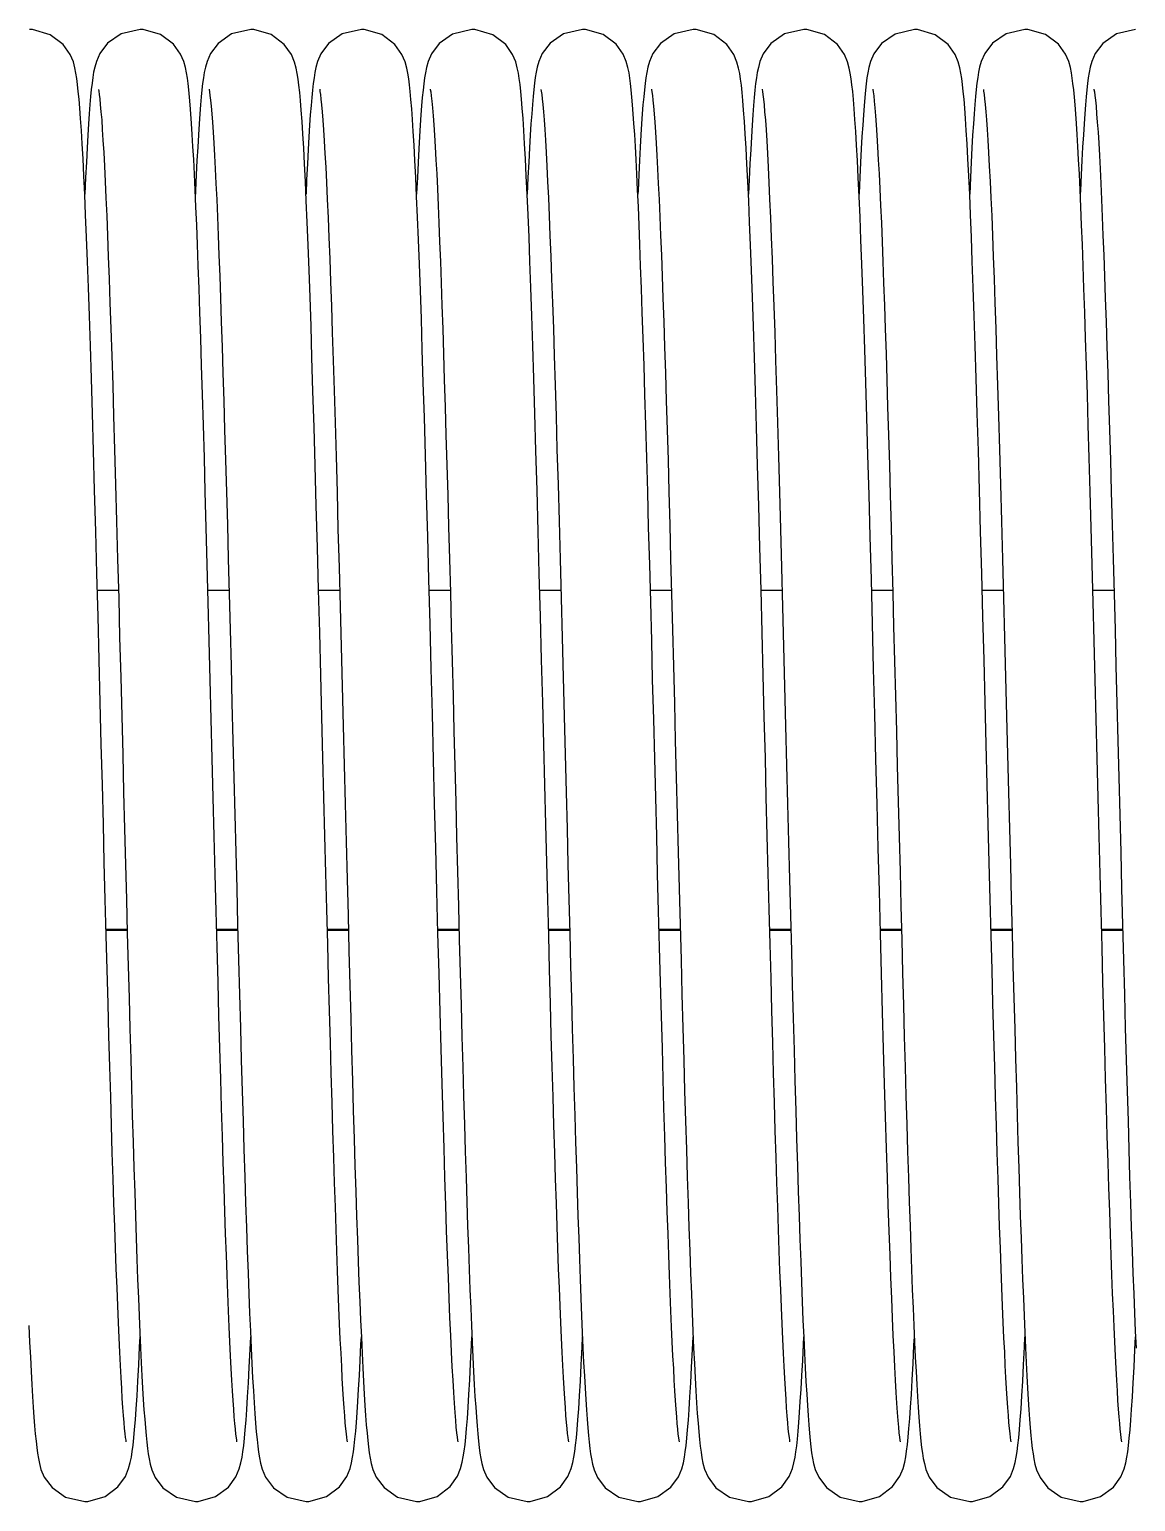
# Model space of a CAD drawing. Header units: millimetres. Extents: x 21899 to 38731, y -5425 to 3612.
# Drawn here: x 22620.2 to 22700.2, y 3128.8 to 3235.3 of the extents above; entities that cross this region are included whole.
import ezdxf

# ---------------------------------------------------------------- set-up
doc = ezdxf.new("R2010")
doc.units = ezdxf.units.MM

msp = doc.modelspace()

# ---------------------------------------------------------------- linework, layer by layer
at = {"color": 7, "linetype": 'Continuous'}
for p, q in [((22625.13, 3194.69), (22626.65, 3194.69)), ((22633.13, 3194.69), (22634.65, 3194.69)), ((22641.13, 3194.69), (22642.65, 3194.69)), ((22649.13, 3194.69), (22650.65, 3194.69)), ((22657.13, 3194.69), (22658.65, 3194.69)), ((22665.13, 3194.69), (22666.65, 3194.69)), ((22673.13, 3194.69), (22674.65, 3194.69)), ((22681.13, 3194.69), (22682.65, 3194.69)), ((22689.13, 3194.69), (22690.65, 3194.69)), ((22697.13, 3194.69), (22698.65, 3194.69)), ((22625.76, 3170.08), (22627.29, 3170.08)), ((22633.76, 3170.08), (22635.29, 3170.08)), ((22641.76, 3170.08), (22643.29, 3170.08)), ((22649.76, 3170.08), (22651.29, 3170.08)), ((22657.76, 3170.08), (22659.29, 3170.08)), ((22665.76, 3170.08), (22667.29, 3170.08)), ((22673.76, 3170.08), (22675.29, 3170.08)), ((22681.76, 3170.08), (22683.29, 3170.08)), ((22689.76, 3170.08), (22691.29, 3170.08)), ((22697.76, 3170.08), (22699.29, 3170.08))]:
    msp.add_line(p, q, dxfattribs=at)
at = {"color": 9, "linetype": 'Continuous'}
for p, q in [((22625.76, 3170.15), (22627.28, 3170.15)), ((22633.76, 3170.15), (22635.28, 3170.15)), ((22641.76, 3170.15), (22643.28, 3170.15)), ((22649.76, 3170.15), (22651.28, 3170.15)), ((22657.76, 3170.15), (22659.28, 3170.15)), ((22665.76, 3170.15), (22667.28, 3170.15)), ((22673.76, 3170.15), (22675.28, 3170.15)), ((22681.76, 3170.15), (22683.28, 3170.15)), ((22689.76, 3170.15), (22691.28, 3170.15)), ((22697.76, 3170.15), (22699.28, 3170.15))]:
    msp.add_line(p, q, dxfattribs=at)
at = {"color": 7, "linetype": 'Continuous'}
for points in [[(22623.86, 3229.55), (22623.81, 3230.21), (22623.75, 3230.77), (22623.7, 3231.26), (22623.64, 3231.69), (22623.58, 3232.08), (22623.5, 3232.47), (22623.39, 3232.9), (22623.16, 3233.43), (22622.66, 3234.16), (22621.72, 3234.87), (22620.44, 3235.24), (22620.22, 3235.25)], [(22628.22, 3235.25), (22626.85, 3234.94), (22625.87, 3234.25), (22625.31, 3233.51), (22625.06, 3232.94), (22624.94, 3232.52), (22624.86, 3232.15), (22624.8, 3231.78), (22624.74, 3231.36), (22624.69, 3230.9), (22624.64, 3230.39), (22624.59, 3229.81), (22624.54, 3229.15)], [(22631.89, 3229.15), (22631.84, 3229.79), (22631.79, 3230.36), (22631.74, 3230.87), (22631.69, 3231.33), (22631.64, 3231.73), (22631.58, 3232.12), (22631.5, 3232.5), (22631.38, 3232.92), (22631.15, 3233.45), (22630.64, 3234.18), (22629.7, 3234.88), (22628.43, 3235.24), (22628.22, 3235.25)], [(22636.22, 3235.25), (22634.84, 3234.93), (22633.86, 3234.24), (22633.3, 3233.5), (22633.06, 3232.94), (22632.94, 3232.52), (22632.86, 3232.14), (22632.8, 3231.76), (22632.74, 3231.35), (22632.69, 3230.89), (22632.64, 3230.37), (22632.59, 3229.79), (22632.54, 3229.14)], [(22643.22, 3133.08), (22643.2, 3133.18), (22643.18, 3133.38), (22643.14, 3133.66), (22643.1, 3134.02), (22643.06, 3134.45), (22643.02, 3134.95), (22642.98, 3135.52), (22642.94, 3136.16), (22642.89, 3136.88), (22642.84, 3137.67), (22642.8, 3138.53), (22642.75, 3139.48), (22642.7, 3140.5), (22642.65, 3141.61), (22642.6, 3142.79), (22642.55, 3144.07), (22642.5, 3145.43), (22642.45, 3146.88), (22642.39, 3148.42), (22642.34, 3150.07), (22642.28, 3151.81), (22642.22, 3153.64), (22642.16, 3155.58), (22642.1, 3157.61), (22642.04, 3159.74), (22641.98, 3161.95), (22641.91, 3164.24), (22641.85, 3166.62), (22641.79, 3169.07), (22641.72, 3171.6), (22641.65, 3174.22), (22641.58, 3176.91), (22641.51, 3179.7), (22641.44, 3182.56), (22641.36, 3185.51), (22641.29, 3188.53), (22641.21, 3191.61), (22641.13, 3194.71), (22641.04, 3197.78), (22640.96, 3200.79), (22640.88, 3203.7), (22640.8, 3206.47), (22640.72, 3209.08), (22640.65, 3211.52), (22640.58, 3213.78), (22640.51, 3215.88), (22640.44, 3217.83), (22640.37, 3219.64), (22640.3, 3221.31), (22640.24, 3222.85), (22640.17, 3224.25), (22640.11, 3225.52), (22640.05, 3226.67), (22639.99, 3227.69), (22639.93, 3228.6), (22639.87, 3229.4), (22639.82, 3230.1), (22639.76, 3230.7), (22639.71, 3231.21), (22639.65, 3231.66), (22639.59, 3232.06), (22639.51, 3232.45), (22639.39, 3232.88), (22639.16, 3233.43), (22638.65, 3234.17), (22637.71, 3234.88), (22636.44, 3235.24), (22636.22, 3235.25)], [(22644.22, 3235.25), (22642.83, 3234.93), (22641.84, 3234.23), (22641.29, 3233.48), (22641.05, 3232.92), (22640.94, 3232.5), (22640.86, 3232.13), (22640.8, 3231.75), (22640.74, 3231.33), (22640.69, 3230.86), (22640.63, 3230.33), (22640.58, 3229.74), (22640.53, 3229.07)], [(22647.87, 3229.51), (22647.81, 3230.18), (22647.76, 3230.75), (22647.7, 3231.25), (22647.65, 3231.68), (22647.58, 3232.08), (22647.5, 3232.46), (22647.39, 3232.9), (22647.16, 3233.44), (22646.65, 3234.17), (22645.71, 3234.88), (22644.43, 3235.24), (22644.22, 3235.25)], [(22652.22, 3235.25), (22650.82, 3234.92), (22649.84, 3234.23), (22649.29, 3233.48), (22649.05, 3232.92), (22648.93, 3232.5), (22648.86, 3232.12), (22648.79, 3231.74), (22648.74, 3231.32), (22648.69, 3230.85), (22648.63, 3230.32), (22648.58, 3229.73), (22648.53, 3229.07)], [(22655.86, 3229.55), (22655.81, 3230.21), (22655.75, 3230.77), (22655.7, 3231.26), (22655.64, 3231.69), (22655.58, 3232.08), (22655.5, 3232.47), (22655.39, 3232.9), (22655.16, 3233.43), (22654.66, 3234.16), (22653.72, 3234.87), (22652.44, 3235.24), (22652.22, 3235.25)], [(22660.22, 3235.25), (22658.85, 3234.94), (22657.87, 3234.25), (22657.31, 3233.51), (22657.06, 3232.94), (22656.94, 3232.52), (22656.86, 3232.15), (22656.8, 3231.78), (22656.74, 3231.36), (22656.69, 3230.9), (22656.64, 3230.39), (22656.59, 3229.81), (22656.54, 3229.15)], [(22663.89, 3229.15), (22663.84, 3229.79), (22663.79, 3230.36), (22663.74, 3230.87), (22663.69, 3231.33), (22663.64, 3231.73), (22663.58, 3232.12), (22663.5, 3232.5), (22663.38, 3232.92), (22663.15, 3233.45), (22662.64, 3234.18), (22661.7, 3234.88), (22660.43, 3235.24), (22660.22, 3235.25)], [(22668.22, 3235.25), (22666.84, 3234.93), (22665.86, 3234.24), (22665.3, 3233.5), (22665.06, 3232.94), (22664.94, 3232.52), (22664.86, 3232.14), (22664.8, 3231.76), (22664.74, 3231.35), (22664.69, 3230.89), (22664.64, 3230.37), (22664.59, 3229.79), (22664.54, 3229.14)], [(22675.22, 3133.08), (22675.2, 3133.18), (22675.18, 3133.38), (22675.14, 3133.66), (22675.1, 3134.02), (22675.06, 3134.45), (22675.02, 3134.95), (22674.98, 3135.52), (22674.94, 3136.16), (22674.89, 3136.88), (22674.84, 3137.67), (22674.8, 3138.53), (22674.75, 3139.48), (22674.7, 3140.5), (22674.65, 3141.61), (22674.6, 3142.79), (22674.55, 3144.07), (22674.5, 3145.43), (22674.45, 3146.88), (22674.39, 3148.42), (22674.34, 3150.07), (22674.28, 3151.81), (22674.22, 3153.64), (22674.16, 3155.58), (22674.1, 3157.61), (22674.04, 3159.74), (22673.98, 3161.95), (22673.91, 3164.24), (22673.85, 3166.62), (22673.79, 3169.07), (22673.72, 3171.6), (22673.65, 3174.22), (22673.58, 3176.91), (22673.51, 3179.7), (22673.44, 3182.56), (22673.36, 3185.51), (22673.29, 3188.53), (22673.21, 3191.61), (22673.13, 3194.71), (22673.04, 3197.78), (22672.96, 3200.79), (22672.88, 3203.7), (22672.8, 3206.47), (22672.72, 3209.08), (22672.65, 3211.52), (22672.58, 3213.78), (22672.51, 3215.88), (22672.44, 3217.83), (22672.37, 3219.64), (22672.3, 3221.31), (22672.24, 3222.85), (22672.17, 3224.25), (22672.11, 3225.52), (22672.05, 3226.67), (22671.99, 3227.69), (22671.93, 3228.6), (22671.87, 3229.4), (22671.82, 3230.1), (22671.76, 3230.7), (22671.71, 3231.21), (22671.65, 3231.66), (22671.59, 3232.06), (22671.51, 3232.45), (22671.39, 3232.88), (22671.16, 3233.43), (22670.65, 3234.17), (22669.71, 3234.88), (22668.44, 3235.24), (22668.22, 3235.25)], [(22676.22, 3235.25), (22674.83, 3234.93), (22673.84, 3234.23), (22673.29, 3233.48), (22673.05, 3232.92), (22672.94, 3232.5), (22672.86, 3232.13), (22672.8, 3231.75), (22672.74, 3231.33), (22672.69, 3230.86), (22672.63, 3230.33), (22672.58, 3229.74), (22672.53, 3229.07)], [(22679.87, 3229.51), (22679.81, 3230.18), (22679.76, 3230.75), (22679.7, 3231.25), (22679.65, 3231.68), (22679.58, 3232.08), (22679.5, 3232.46), (22679.39, 3232.9), (22679.16, 3233.44), (22678.65, 3234.17), (22677.71, 3234.88), (22676.43, 3235.24), (22676.22, 3235.25)], [(22684.22, 3235.25), (22682.82, 3234.92), (22681.84, 3234.23), (22681.29, 3233.48), (22681.05, 3232.92), (22680.93, 3232.5), (22680.86, 3232.12), (22680.79, 3231.74), (22680.74, 3231.32), (22680.69, 3230.85), (22680.63, 3230.32), (22680.58, 3229.73), (22680.53, 3229.07)], [(22687.86, 3229.55), (22687.81, 3230.21), (22687.75, 3230.77), (22687.7, 3231.26), (22687.64, 3231.69), (22687.58, 3232.08), (22687.5, 3232.47), (22687.39, 3232.9), (22687.16, 3233.43), (22686.66, 3234.16), (22685.72, 3234.87), (22684.44, 3235.24), (22684.22, 3235.25)], [(22692.22, 3235.25), (22690.85, 3234.94), (22689.87, 3234.25), (22689.31, 3233.51), (22689.06, 3232.94), (22688.94, 3232.52), (22688.86, 3232.15), (22688.8, 3231.78), (22688.74, 3231.36), (22688.69, 3230.9), (22688.64, 3230.39), (22688.59, 3229.81), (22688.54, 3229.15)], [(22695.89, 3229.15), (22695.84, 3229.79), (22695.79, 3230.36), (22695.74, 3230.87), (22695.69, 3231.33), (22695.64, 3231.73), (22695.58, 3232.12), (22695.5, 3232.5), (22695.38, 3232.92), (22695.15, 3233.45), (22694.64, 3234.18), (22693.7, 3234.88), (22692.43, 3235.24), (22692.22, 3235.25)], [(22700.22, 3235.25), (22698.84, 3234.93), (22697.86, 3234.24), (22697.3, 3233.5), (22697.06, 3232.94), (22696.94, 3232.52), (22696.86, 3232.14), (22696.8, 3231.76), (22696.74, 3231.35), (22696.69, 3230.89), (22696.64, 3230.37), (22696.59, 3229.79), (22696.54, 3229.14)], [(22625.21, 3230.91), (22625.21, 3230.91), (22625.23, 3230.78), (22625.27, 3230.54), (22625.3, 3230.22), (22625.34, 3229.81), (22625.39, 3229.3), (22625.44, 3228.71), (22625.48, 3228.02), (22625.53, 3227.23), (22625.59, 3226.34), (22625.64, 3225.35), (22625.69, 3224.26), (22625.75, 3223.06), (22625.81, 3221.76), (22625.86, 3220.35), (22625.92, 3218.83), (22625.98, 3217.21), (22626.04, 3215.47), (22626.11, 3213.62), (22626.17, 3211.64), (22626.24, 3209.52), (22626.3, 3207.27), (22626.37, 3204.86), (22626.45, 3202.32), (22626.52, 3199.67), (22626.59, 3196.92), (22626.67, 3194.11), (22626.74, 3191.26), (22626.82, 3188.4), (22626.89, 3185.57), (22626.96, 3182.79), (22627.03, 3180.07), (22627.1, 3177.41), (22627.16, 3174.83), (22627.23, 3172.31), (22627.29, 3169.87), (22627.35, 3167.49), (22627.42, 3165.19), (22627.48, 3162.95), (22627.54, 3160.79), (22627.6, 3158.7), (22627.65, 3156.69), (22627.71, 3154.75), (22627.77, 3152.89), (22627.83, 3151.12), (22627.88, 3149.42), (22627.94, 3147.81), (22627.99, 3146.28), (22628.04, 3144.83), (22628.1, 3143.47), (22628.15, 3142.19), (22628.2, 3140.98), (22628.25, 3139.86), (22628.3, 3138.82), (22628.35, 3137.85), (22628.4, 3136.96), (22628.45, 3136.14), (22628.5, 3135.39), (22628.55, 3134.71), (22628.6, 3134.09), (22628.65, 3133.54), (22628.7, 3133.04), (22628.75, 3132.6), (22628.8, 3132.2), (22628.87, 3131.83), (22628.94, 3131.46), (22629.06, 3131.05), (22629.31, 3130.49), (22629.86, 3129.75), (22630.84, 3129.06), (22632.22, 3128.75)], [(22633.21, 3230.92), (22633.21, 3230.9), (22633.24, 3230.74), (22633.27, 3230.48), (22633.31, 3230.13), (22633.36, 3229.69), (22633.4, 3229.15), (22633.45, 3228.53), (22633.5, 3227.82), (22633.55, 3227.03), (22633.6, 3226.14), (22633.65, 3225.16), (22633.7, 3224.1), (22633.76, 3222.94), (22633.81, 3221.69), (22633.86, 3220.35), (22633.92, 3218.93), (22633.98, 3217.41), (22634.03, 3215.8), (22634.09, 3214.09), (22634.15, 3212.29), (22634.21, 3210.39), (22634.27, 3208.39), (22634.33, 3206.29), (22634.4, 3204.09), (22634.46, 3201.8), (22634.53, 3199.41), (22634.59, 3196.95), (22634.66, 3194.42), (22634.73, 3191.83), (22634.8, 3189.19), (22634.86, 3186.52), (22634.93, 3183.82), (22635, 3181.12), (22635.07, 3178.42), (22635.14, 3175.74), (22635.21, 3173.09), (22635.27, 3170.48), (22635.34, 3167.93), (22635.41, 3165.44), (22635.47, 3163.02), (22635.54, 3160.69), (22635.6, 3158.45), (22635.67, 3156.29), (22635.73, 3154.22), (22635.79, 3152.24), (22635.85, 3150.36), (22635.91, 3148.57), (22635.97, 3146.88), (22636.03, 3145.28), (22636.09, 3143.78), (22636.14, 3142.38), (22636.2, 3141.07), (22636.25, 3139.85), (22636.31, 3138.73), (22636.36, 3137.7), (22636.41, 3136.75), (22636.47, 3135.89), (22636.52, 3135.11), (22636.57, 3134.42)], [(22641.21, 3230.92), (22641.21, 3230.91), (22641.23, 3230.77), (22641.27, 3230.54), (22641.3, 3230.21), (22641.35, 3229.79), (22641.39, 3229.28), (22641.44, 3228.68), (22641.49, 3227.98), (22641.54, 3227.18), (22641.59, 3226.28), (22641.64, 3225.28), (22641.7, 3224.18), (22641.75, 3222.96), (22641.81, 3221.63), (22641.87, 3220.2), (22641.93, 3218.66), (22641.99, 3217), (22642.05, 3215.22), (22642.12, 3213.32), (22642.18, 3211.29), (22642.25, 3209.12), (22642.32, 3206.81), (22642.39, 3204.36), (22642.46, 3201.78), (22642.53, 3199.1), (22642.61, 3196.32), (22642.68, 3193.49), (22642.76, 3190.62), (22642.83, 3187.74), (22642.91, 3184.87), (22642.98, 3182.03), (22643.05, 3179.23), (22643.12, 3176.48), (22643.19, 3173.78), (22643.26, 3171.15), (22643.32, 3168.59), (22643.39, 3166.11), (22643.46, 3163.72), (22643.52, 3161.4), (22643.58, 3159.18), (22643.64, 3157.04), (22643.7, 3155), (22643.76, 3153.04), (22643.82, 3151.18), (22643.88, 3149.4), (22643.94, 3147.72), (22644, 3146.12), (22644.05, 3144.62), (22644.11, 3143.2), (22644.16, 3141.88), (22644.22, 3140.64), (22644.27, 3139.48), (22644.32, 3138.42), (22644.38, 3137.43), (22644.43, 3136.53), (22644.48, 3135.71), (22644.53, 3134.97)], [(22649.21, 3230.92), (22649.21, 3230.9), (22649.24, 3230.73), (22649.28, 3230.45), (22649.32, 3230.07), (22649.36, 3229.58), (22649.41, 3229.01), (22649.46, 3228.34), (22649.51, 3227.59), (22649.56, 3226.75), (22649.61, 3225.82), (22649.67, 3224.81), (22649.72, 3223.71), (22649.77, 3222.52), (22649.83, 3221.25), (22649.88, 3219.89), (22649.94, 3218.45), (22649.99, 3216.91), (22650.05, 3215.29), (22650.11, 3213.58), (22650.17, 3211.79), (22650.22, 3209.91), (22650.28, 3207.94), (22650.34, 3205.89), (22650.41, 3203.76), (22650.47, 3201.56), (22650.53, 3199.27), (22650.59, 3196.92), (22650.66, 3194.52), (22650.72, 3192.06), (22650.79, 3189.56), (22650.85, 3187.04), (22650.92, 3184.49), (22650.98, 3181.94), (22651.05, 3179.38), (22651.11, 3176.84), (22651.18, 3174.32), (22651.24, 3171.83), (22651.3, 3169.38), (22651.37, 3166.99), (22651.43, 3164.65), (22651.49, 3162.38), (22651.55, 3160.19), (22651.61, 3158.07), (22651.67, 3156.03), (22651.73, 3154.07), (22651.79, 3152.19), (22651.85, 3150.4), (22651.91, 3148.69), (22651.96, 3147.08), (22652.02, 3145.55), (22652.07, 3144.1), (22652.13, 3142.75), (22652.18, 3141.48), (22652.23, 3140.29), (22652.28, 3139.19), (22652.34, 3138.17), (22652.39, 3137.23), (22652.44, 3136.36), (22652.49, 3135.58), (22652.54, 3134.86)], [(22657.21, 3230.91), (22657.21, 3230.91), (22657.23, 3230.78), (22657.27, 3230.54), (22657.3, 3230.22), (22657.34, 3229.81), (22657.39, 3229.3), (22657.44, 3228.71), (22657.48, 3228.02), (22657.53, 3227.23), (22657.59, 3226.34), (22657.64, 3225.35), (22657.69, 3224.26), (22657.75, 3223.06), (22657.81, 3221.76), (22657.86, 3220.35), (22657.92, 3218.83), (22657.98, 3217.21), (22658.04, 3215.47), (22658.11, 3213.62), (22658.17, 3211.64), (22658.24, 3209.52), (22658.3, 3207.27), (22658.37, 3204.86), (22658.45, 3202.32), (22658.52, 3199.67), (22658.59, 3196.92), (22658.67, 3194.11), (22658.74, 3191.26), (22658.82, 3188.4), (22658.89, 3185.57), (22658.96, 3182.79), (22659.03, 3180.07), (22659.1, 3177.41), (22659.16, 3174.83), (22659.23, 3172.31), (22659.29, 3169.87), (22659.35, 3167.49), (22659.42, 3165.19), (22659.48, 3162.95), (22659.54, 3160.79), (22659.6, 3158.7), (22659.65, 3156.69), (22659.71, 3154.75), (22659.77, 3152.89), (22659.83, 3151.12), (22659.88, 3149.42), (22659.94, 3147.81), (22659.99, 3146.28), (22660.04, 3144.83), (22660.1, 3143.47), (22660.15, 3142.19), (22660.2, 3140.98), (22660.25, 3139.86), (22660.3, 3138.82), (22660.35, 3137.85), (22660.4, 3136.96), (22660.45, 3136.14), (22660.5, 3135.39), (22660.55, 3134.71), (22660.6, 3134.09), (22660.65, 3133.54), (22660.7, 3133.04), (22660.75, 3132.6), (22660.8, 3132.2), (22660.87, 3131.83), (22660.94, 3131.46), (22661.06, 3131.05), (22661.31, 3130.49), (22661.86, 3129.75), (22662.84, 3129.06), (22664.22, 3128.75)], [(22665.21, 3230.92), (22665.21, 3230.9), (22665.24, 3230.74), (22665.27, 3230.48), (22665.31, 3230.13), (22665.36, 3229.69), (22665.4, 3229.15), (22665.45, 3228.53), (22665.5, 3227.82), (22665.55, 3227.03), (22665.6, 3226.14), (22665.65, 3225.16), (22665.7, 3224.1), (22665.76, 3222.94), (22665.81, 3221.69), (22665.86, 3220.35), (22665.92, 3218.93), (22665.98, 3217.41), (22666.03, 3215.8), (22666.09, 3214.09), (22666.15, 3212.29), (22666.21, 3210.39), (22666.27, 3208.39), (22666.33, 3206.29), (22666.4, 3204.09), (22666.46, 3201.8), (22666.53, 3199.41), (22666.59, 3196.95), (22666.66, 3194.42), (22666.73, 3191.83), (22666.8, 3189.19), (22666.86, 3186.52), (22666.93, 3183.82), (22667, 3181.12), (22667.07, 3178.42), (22667.14, 3175.74), (22667.21, 3173.09), (22667.27, 3170.48), (22667.34, 3167.93), (22667.41, 3165.44), (22667.47, 3163.02), (22667.54, 3160.69), (22667.6, 3158.45), (22667.67, 3156.29), (22667.73, 3154.22), (22667.79, 3152.24), (22667.85, 3150.36), (22667.91, 3148.57), (22667.97, 3146.88), (22668.03, 3145.28), (22668.09, 3143.78), (22668.14, 3142.38), (22668.2, 3141.07), (22668.25, 3139.85), (22668.31, 3138.73), (22668.36, 3137.7), (22668.41, 3136.75), (22668.47, 3135.89), (22668.52, 3135.11), (22668.57, 3134.42)], [(22673.21, 3230.92), (22673.21, 3230.91), (22673.23, 3230.77), (22673.27, 3230.54), (22673.3, 3230.21), (22673.35, 3229.79), (22673.39, 3229.28), (22673.44, 3228.68), (22673.49, 3227.98), (22673.54, 3227.18), (22673.59, 3226.28), (22673.64, 3225.28), (22673.7, 3224.18), (22673.75, 3222.96), (22673.81, 3221.63), (22673.87, 3220.2), (22673.93, 3218.66), (22673.99, 3217), (22674.05, 3215.22), (22674.12, 3213.32), (22674.18, 3211.29), (22674.25, 3209.12), (22674.32, 3206.81), (22674.39, 3204.36), (22674.46, 3201.78), (22674.53, 3199.1), (22674.61, 3196.32), (22674.68, 3193.49), (22674.76, 3190.62), (22674.83, 3187.74), (22674.91, 3184.87), (22674.98, 3182.03), (22675.05, 3179.23), (22675.12, 3176.48), (22675.19, 3173.78), (22675.26, 3171.15), (22675.32, 3168.59), (22675.39, 3166.11), (22675.46, 3163.72), (22675.52, 3161.4), (22675.58, 3159.18), (22675.64, 3157.04), (22675.7, 3155), (22675.76, 3153.04), (22675.82, 3151.18), (22675.88, 3149.4), (22675.94, 3147.72), (22676, 3146.12), (22676.05, 3144.62), (22676.11, 3143.2), (22676.16, 3141.88), (22676.22, 3140.64), (22676.27, 3139.48), (22676.32, 3138.42), (22676.38, 3137.43), (22676.43, 3136.53), (22676.48, 3135.71), (22676.53, 3134.97)], [(22681.21, 3230.92), (22681.21, 3230.9), (22681.24, 3230.73), (22681.28, 3230.45), (22681.32, 3230.07), (22681.36, 3229.58), (22681.41, 3229.01), (22681.46, 3228.34), (22681.51, 3227.59), (22681.56, 3226.75), (22681.61, 3225.82), (22681.67, 3224.81), (22681.72, 3223.71), (22681.77, 3222.52), (22681.83, 3221.25), (22681.88, 3219.89), (22681.94, 3218.45), (22681.99, 3216.91), (22682.05, 3215.29), (22682.11, 3213.58), (22682.17, 3211.79), (22682.22, 3209.91), (22682.28, 3207.94), (22682.34, 3205.89), (22682.41, 3203.76), (22682.47, 3201.56), (22682.53, 3199.27), (22682.59, 3196.92), (22682.66, 3194.52), (22682.72, 3192.06), (22682.79, 3189.56), (22682.85, 3187.04), (22682.92, 3184.49), (22682.98, 3181.94), (22683.05, 3179.38), (22683.11, 3176.84), (22683.18, 3174.32), (22683.24, 3171.83), (22683.3, 3169.38), (22683.37, 3166.99), (22683.43, 3164.65), (22683.49, 3162.38), (22683.55, 3160.19), (22683.61, 3158.07), (22683.67, 3156.03), (22683.73, 3154.07), (22683.79, 3152.19), (22683.85, 3150.4), (22683.91, 3148.69), (22683.96, 3147.08), (22684.02, 3145.55), (22684.07, 3144.1), (22684.13, 3142.75), (22684.18, 3141.48), (22684.23, 3140.29), (22684.28, 3139.19), (22684.34, 3138.17), (22684.39, 3137.23), (22684.44, 3136.36), (22684.49, 3135.58), (22684.54, 3134.86)], [(22689.21, 3230.91), (22689.21, 3230.91), (22689.23, 3230.78), (22689.27, 3230.54), (22689.3, 3230.22), (22689.34, 3229.81), (22689.39, 3229.3), (22689.44, 3228.71), (22689.48, 3228.02), (22689.53, 3227.23), (22689.59, 3226.34), (22689.64, 3225.35), (22689.69, 3224.26), (22689.75, 3223.06), (22689.81, 3221.76), (22689.86, 3220.35), (22689.92, 3218.83), (22689.98, 3217.21), (22690.04, 3215.47), (22690.11, 3213.62), (22690.17, 3211.64), (22690.24, 3209.52), (22690.3, 3207.27), (22690.37, 3204.86), (22690.45, 3202.32), (22690.52, 3199.67), (22690.59, 3196.92), (22690.67, 3194.11), (22690.74, 3191.26), (22690.82, 3188.4), (22690.89, 3185.57), (22690.96, 3182.79), (22691.03, 3180.07), (22691.1, 3177.41), (22691.16, 3174.83), (22691.23, 3172.31), (22691.29, 3169.87), (22691.35, 3167.49), (22691.42, 3165.19), (22691.48, 3162.95), (22691.54, 3160.79), (22691.6, 3158.7), (22691.65, 3156.69), (22691.71, 3154.75), (22691.77, 3152.89), (22691.83, 3151.12), (22691.88, 3149.42), (22691.94, 3147.81), (22691.99, 3146.28), (22692.04, 3144.83), (22692.1, 3143.47), (22692.15, 3142.19), (22692.2, 3140.98), (22692.25, 3139.86), (22692.3, 3138.82), (22692.35, 3137.85), (22692.4, 3136.96), (22692.45, 3136.14), (22692.5, 3135.39), (22692.55, 3134.71), (22692.6, 3134.09), (22692.65, 3133.54), (22692.7, 3133.04), (22692.75, 3132.6), (22692.8, 3132.2), (22692.87, 3131.83), (22692.94, 3131.46), (22693.06, 3131.05), (22693.31, 3130.49), (22693.86, 3129.75), (22694.84, 3129.06), (22696.22, 3128.75)], [(22697.21, 3230.92), (22697.21, 3230.9), (22697.24, 3230.74), (22697.27, 3230.48), (22697.31, 3230.13), (22697.36, 3229.69), (22697.4, 3229.15), (22697.45, 3228.53), (22697.5, 3227.82), (22697.55, 3227.03), (22697.6, 3226.14), (22697.65, 3225.16), (22697.7, 3224.1), (22697.76, 3222.94), (22697.81, 3221.69), (22697.86, 3220.35), (22697.92, 3218.93), (22697.98, 3217.41), (22698.03, 3215.8), (22698.09, 3214.09), (22698.15, 3212.29), (22698.21, 3210.39), (22698.27, 3208.39), (22698.33, 3206.29), (22698.4, 3204.09), (22698.46, 3201.8), (22698.53, 3199.41), (22698.59, 3196.95), (22698.66, 3194.42), (22698.73, 3191.83), (22698.8, 3189.19), (22698.86, 3186.52), (22698.93, 3183.82), (22699, 3181.12), (22699.07, 3178.42), (22699.14, 3175.74), (22699.21, 3173.09), (22699.27, 3170.48), (22699.34, 3167.93), (22699.41, 3165.44), (22699.47, 3163.02), (22699.54, 3160.69), (22699.6, 3158.45), (22699.67, 3156.29), (22699.73, 3154.22), (22699.79, 3152.24), (22699.85, 3150.36), (22699.91, 3148.57), (22699.97, 3146.88), (22700.03, 3145.28), (22700.09, 3143.78), (22700.14, 3142.38), (22700.2, 3141.07), (22700.25, 3139.85)], [(22627.22, 3133.08), (22627.2, 3133.19), (22627.17, 3133.39), (22627.14, 3133.67), (22627.1, 3134.03), (22627.06, 3134.47), (22627.02, 3134.97), (22626.98, 3135.55), (22626.93, 3136.2), (22626.89, 3136.92), (22626.84, 3137.72), (22626.79, 3138.6), (22626.75, 3139.55), (22626.7, 3140.59), (22626.65, 3141.71), (22626.6, 3142.91), (22626.55, 3144.21), (22626.49, 3145.59), (22626.44, 3147.07), (22626.38, 3148.65), (22626.33, 3150.32), (22626.27, 3152.1), (22626.21, 3153.98), (22626.15, 3155.95), (22626.09, 3158.03), (22626.03, 3160.19), (22625.96, 3162.45), (22625.9, 3164.79), (22625.84, 3167.21), (22625.77, 3169.71), (22625.7, 3172.3), (22625.63, 3174.98), (22625.56, 3177.75), (22625.49, 3180.6), (22625.41, 3183.54), (22625.34, 3186.56), (22625.26, 3189.65), (22625.18, 3192.77), (22625.09, 3195.88), (22625.01, 3198.94), (22624.93, 3201.92), (22624.85, 3204.77), (22624.77, 3207.46), (22624.7, 3209.99), (22624.62, 3212.35), (22624.55, 3214.54), (22624.48, 3216.58), (22624.41, 3218.47), (22624.35, 3220.22), (22624.28, 3221.84), (22624.22, 3223.31), (22624.15, 3224.66), (22624.09, 3225.88), (22624.03, 3226.97), (22623.97, 3227.94), (22623.92, 3228.8), (22623.86, 3229.55)], [(22624.54, 3229.15), (22624.49, 3228.41), (22624.43, 3227.59), (22624.38, 3226.68), (22624.33, 3225.66), (22624.27, 3224.54), (22624.22, 3223.33)], [(22635.22, 3133.07), (22635.21, 3133.18), (22635.18, 3133.36), (22635.14, 3133.63), (22635.11, 3133.98), (22635.07, 3134.4), (22635.03, 3134.88), (22634.99, 3135.44), (22634.94, 3136.06), (22634.9, 3136.76), (22634.85, 3137.53), (22634.81, 3138.37), (22634.76, 3139.29), (22634.71, 3140.3), (22634.66, 3141.38), (22634.61, 3142.55), (22634.56, 3143.8), (22634.51, 3145.15), (22634.46, 3146.58), (22634.4, 3148.11), (22634.35, 3149.73), (22634.29, 3151.45), (22634.23, 3153.27), (22634.17, 3155.19), (22634.11, 3157.21), (22634.05, 3159.33), (22633.99, 3161.56), (22633.92, 3163.9), (22633.86, 3166.33), (22633.79, 3168.86), (22633.72, 3171.47), (22633.65, 3174.15), (22633.58, 3176.89), (22633.51, 3179.68), (22633.44, 3182.5), (22633.37, 3185.35), (22633.29, 3188.19), (22633.22, 3191.02), (22633.15, 3193.82), (22633.08, 3196.55), (22633, 3199.22), (22632.93, 3201.8), (22632.87, 3204.27), (22632.8, 3206.62), (22632.73, 3208.84), (22632.67, 3210.94), (22632.6, 3212.92), (22632.54, 3214.77), (22632.48, 3216.51), (22632.42, 3218.15), (22632.37, 3219.68), (22632.31, 3221.1), (22632.26, 3222.42), (22632.2, 3223.65), (22632.15, 3224.79), (22632.1, 3225.83), (22632.04, 3226.78), (22631.99, 3227.65), (22631.94, 3228.44), (22631.89, 3229.15)], [(22632.54, 3229.14), (22632.49, 3228.42), (22632.44, 3227.62), (22632.39, 3226.74), (22632.33, 3225.77), (22632.28, 3224.72), (22632.23, 3223.58), (22632.22, 3223.33)], [(22651.22, 3133.08), (22651.2, 3133.2), (22651.17, 3133.41), (22651.13, 3133.72), (22651.09, 3134.12), (22651.05, 3134.61), (22651, 3135.2), (22650.95, 3135.88), (22650.9, 3136.65), (22650.85, 3137.52), (22650.8, 3138.5), (22650.75, 3139.58), (22650.69, 3140.76), (22650.63, 3142.05), (22650.58, 3143.45), (22650.52, 3144.96), (22650.46, 3146.58), (22650.39, 3148.33), (22650.33, 3150.2), (22650.27, 3152.19), (22650.2, 3154.32), (22650.13, 3156.58), (22650.06, 3158.97), (22649.99, 3161.5), (22649.92, 3164.16), (22649.84, 3166.95), (22649.76, 3169.87), (22649.69, 3172.9), (22649.61, 3176.02), (22649.52, 3179.2), (22649.44, 3182.44), (22649.36, 3185.71), (22649.27, 3188.99), (22649.19, 3192.24), (22649.11, 3195.45), (22649.02, 3198.57), (22648.94, 3201.58), (22648.86, 3204.45), (22648.78, 3207.17), (22648.7, 3209.72), (22648.63, 3212.1), (22648.56, 3214.31), (22648.49, 3216.36), (22648.42, 3218.27), (22648.35, 3220.04), (22648.29, 3221.67), (22648.22, 3223.16), (22648.16, 3224.53), (22648.1, 3225.76), (22648.04, 3226.87), (22647.98, 3227.86), (22647.92, 3228.74), (22647.87, 3229.51)], [(22659.22, 3133.08), (22659.2, 3133.19), (22659.17, 3133.39), (22659.14, 3133.67), (22659.1, 3134.03), (22659.06, 3134.47), (22659.02, 3134.97), (22658.98, 3135.55), (22658.93, 3136.2), (22658.89, 3136.92), (22658.84, 3137.72), (22658.79, 3138.6), (22658.75, 3139.55), (22658.7, 3140.59), (22658.65, 3141.71), (22658.6, 3142.91), (22658.55, 3144.21), (22658.49, 3145.59), (22658.44, 3147.07), (22658.38, 3148.65), (22658.33, 3150.32), (22658.27, 3152.1), (22658.21, 3153.98), (22658.15, 3155.95), (22658.09, 3158.03), (22658.03, 3160.19), (22657.96, 3162.45), (22657.9, 3164.79), (22657.84, 3167.21), (22657.77, 3169.71), (22657.7, 3172.3), (22657.63, 3174.98), (22657.56, 3177.75), (22657.49, 3180.6), (22657.41, 3183.54), (22657.34, 3186.56), (22657.26, 3189.65), (22657.18, 3192.77), (22657.09, 3195.88), (22657.01, 3198.94), (22656.93, 3201.92), (22656.85, 3204.77), (22656.77, 3207.46), (22656.7, 3209.99), (22656.62, 3212.35), (22656.55, 3214.54), (22656.48, 3216.58), (22656.41, 3218.47), (22656.35, 3220.22), (22656.28, 3221.84), (22656.22, 3223.31), (22656.15, 3224.66), (22656.09, 3225.88), (22656.03, 3226.97), (22655.97, 3227.94), (22655.92, 3228.8), (22655.86, 3229.55)], [(22656.54, 3229.15), (22656.49, 3228.41), (22656.43, 3227.59), (22656.38, 3226.68), (22656.33, 3225.66), (22656.27, 3224.54), (22656.22, 3223.33)], [(22667.22, 3133.07), (22667.21, 3133.18), (22667.18, 3133.36), (22667.14, 3133.63), (22667.11, 3133.98), (22667.07, 3134.4), (22667.03, 3134.88), (22666.99, 3135.44), (22666.94, 3136.06), (22666.9, 3136.76), (22666.85, 3137.53), (22666.81, 3138.37), (22666.76, 3139.29), (22666.71, 3140.3), (22666.66, 3141.38), (22666.61, 3142.55), (22666.56, 3143.8), (22666.51, 3145.15), (22666.46, 3146.58), (22666.4, 3148.11), (22666.35, 3149.73), (22666.29, 3151.45), (22666.23, 3153.27), (22666.17, 3155.19), (22666.11, 3157.21), (22666.05, 3159.33), (22665.99, 3161.56), (22665.92, 3163.9), (22665.86, 3166.33), (22665.79, 3168.86), (22665.72, 3171.47), (22665.65, 3174.15), (22665.58, 3176.89), (22665.51, 3179.68), (22665.44, 3182.5), (22665.37, 3185.35), (22665.29, 3188.19), (22665.22, 3191.02), (22665.15, 3193.82), (22665.08, 3196.55), (22665, 3199.22), (22664.93, 3201.8), (22664.87, 3204.27), (22664.8, 3206.62), (22664.73, 3208.84), (22664.67, 3210.94), (22664.6, 3212.92), (22664.54, 3214.77), (22664.48, 3216.51), (22664.42, 3218.15), (22664.37, 3219.68), (22664.31, 3221.1), (22664.26, 3222.42), (22664.2, 3223.65), (22664.15, 3224.79), (22664.1, 3225.83), (22664.04, 3226.78), (22663.99, 3227.65), (22663.94, 3228.44), (22663.89, 3229.15)], [(22664.54, 3229.14), (22664.49, 3228.42), (22664.44, 3227.62), (22664.39, 3226.74), (22664.33, 3225.77), (22664.28, 3224.72), (22664.23, 3223.58), (22664.22, 3223.33)], [(22683.22, 3133.08), (22683.2, 3133.2), (22683.17, 3133.41), (22683.13, 3133.72), (22683.09, 3134.12), (22683.05, 3134.61), (22683, 3135.2), (22682.95, 3135.88), (22682.9, 3136.65), (22682.85, 3137.52), (22682.8, 3138.5), (22682.75, 3139.58), (22682.69, 3140.76), (22682.63, 3142.05), (22682.58, 3143.45), (22682.52, 3144.96), (22682.46, 3146.58), (22682.39, 3148.33), (22682.33, 3150.2), (22682.27, 3152.19), (22682.2, 3154.32), (22682.13, 3156.58), (22682.06, 3158.97), (22681.99, 3161.5), (22681.92, 3164.16), (22681.84, 3166.95), (22681.76, 3169.87), (22681.69, 3172.9), (22681.61, 3176.02), (22681.52, 3179.2), (22681.44, 3182.44), (22681.36, 3185.71), (22681.27, 3188.99), (22681.19, 3192.24), (22681.11, 3195.45), (22681.02, 3198.57), (22680.94, 3201.58), (22680.86, 3204.45), (22680.78, 3207.17), (22680.7, 3209.72), (22680.63, 3212.1), (22680.56, 3214.31), (22680.49, 3216.36), (22680.42, 3218.27), (22680.35, 3220.04), (22680.29, 3221.67), (22680.22, 3223.16), (22680.16, 3224.53), (22680.1, 3225.76), (22680.04, 3226.87), (22679.98, 3227.86), (22679.92, 3228.74), (22679.87, 3229.51)], [(22691.22, 3133.08), (22691.2, 3133.19), (22691.17, 3133.39), (22691.14, 3133.67), (22691.1, 3134.03), (22691.06, 3134.47), (22691.02, 3134.97), (22690.98, 3135.55), (22690.93, 3136.2), (22690.89, 3136.92), (22690.84, 3137.72), (22690.79, 3138.6), (22690.75, 3139.55), (22690.7, 3140.59), (22690.65, 3141.71), (22690.6, 3142.91), (22690.55, 3144.21), (22690.49, 3145.59), (22690.44, 3147.07), (22690.38, 3148.65), (22690.33, 3150.32), (22690.27, 3152.1), (22690.21, 3153.98), (22690.15, 3155.95), (22690.09, 3158.03), (22690.03, 3160.19), (22689.96, 3162.45), (22689.9, 3164.79), (22689.84, 3167.21), (22689.77, 3169.71), (22689.7, 3172.3), (22689.63, 3174.98), (22689.56, 3177.75), (22689.49, 3180.6), (22689.41, 3183.54), (22689.34, 3186.56), (22689.26, 3189.65), (22689.18, 3192.77), (22689.09, 3195.88), (22689.01, 3198.94), (22688.93, 3201.92), (22688.85, 3204.77), (22688.77, 3207.46), (22688.7, 3209.99), (22688.62, 3212.35), (22688.55, 3214.54), (22688.48, 3216.58), (22688.41, 3218.47), (22688.35, 3220.22), (22688.28, 3221.84), (22688.22, 3223.31), (22688.15, 3224.66), (22688.09, 3225.88), (22688.03, 3226.97), (22687.97, 3227.94), (22687.92, 3228.8), (22687.86, 3229.55)], [(22688.54, 3229.15), (22688.49, 3228.41), (22688.43, 3227.59), (22688.38, 3226.68), (22688.33, 3225.66), (22688.27, 3224.54), (22688.22, 3223.33)], [(22699.22, 3133.07), (22699.21, 3133.18), (22699.18, 3133.36), (22699.14, 3133.63), (22699.11, 3133.98), (22699.07, 3134.4), (22699.03, 3134.88), (22698.99, 3135.44), (22698.94, 3136.06), (22698.9, 3136.76), (22698.85, 3137.53), (22698.81, 3138.37), (22698.76, 3139.29), (22698.71, 3140.3), (22698.66, 3141.38), (22698.61, 3142.55), (22698.56, 3143.8), (22698.51, 3145.15), (22698.46, 3146.58), (22698.4, 3148.11), (22698.35, 3149.73), (22698.29, 3151.45), (22698.23, 3153.27), (22698.17, 3155.19), (22698.11, 3157.21), (22698.05, 3159.33), (22697.99, 3161.56), (22697.92, 3163.9), (22697.86, 3166.33), (22697.79, 3168.86), (22697.72, 3171.47), (22697.65, 3174.15), (22697.58, 3176.89), (22697.51, 3179.68), (22697.44, 3182.5), (22697.37, 3185.35), (22697.29, 3188.19), (22697.22, 3191.02), (22697.15, 3193.82), (22697.08, 3196.55), (22697, 3199.22), (22696.93, 3201.8), (22696.87, 3204.27), (22696.8, 3206.62), (22696.73, 3208.84), (22696.67, 3210.94), (22696.6, 3212.92), (22696.54, 3214.77), (22696.48, 3216.51), (22696.42, 3218.15), (22696.37, 3219.68), (22696.31, 3221.1), (22696.26, 3222.42), (22696.2, 3223.65), (22696.15, 3224.79), (22696.1, 3225.83), (22696.04, 3226.78), (22695.99, 3227.65), (22695.94, 3228.44), (22695.89, 3229.15)], [(22696.54, 3229.14), (22696.49, 3228.42), (22696.44, 3227.62), (22696.39, 3226.74), (22696.33, 3225.77), (22696.28, 3224.72), (22696.23, 3223.58), (22696.22, 3223.33)], [(22640.53, 3229.07), (22640.48, 3228.32), (22640.43, 3227.49), (22640.38, 3226.56), (22640.32, 3225.53), (22640.26, 3224.39), (22640.22, 3223.33)], [(22648.53, 3229.07), (22648.48, 3228.33), (22648.43, 3227.51), (22648.38, 3226.61), (22648.33, 3225.63), (22648.27, 3224.55), (22648.22, 3223.38), (22648.22, 3223.33)], [(22672.53, 3229.07), (22672.48, 3228.32), (22672.43, 3227.49), (22672.38, 3226.56), (22672.32, 3225.53), (22672.26, 3224.39), (22672.22, 3223.33)], [(22680.53, 3229.07), (22680.48, 3228.33), (22680.43, 3227.51), (22680.38, 3226.61), (22680.33, 3225.63), (22680.27, 3224.55), (22680.22, 3223.38), (22680.22, 3223.33)], [(22620.18, 3141.48), (22620.23, 3140.29), (22620.28, 3139.19), (22620.34, 3138.17), (22620.39, 3137.23), (22620.44, 3136.36), (22620.49, 3135.58), (22620.54, 3134.86)], [(22627.88, 3134.66), (22627.94, 3135.47), (22628, 3136.4), (22628.06, 3137.45), (22628.12, 3138.63), (22628.18, 3139.95), (22628.22, 3140.67)], [(22635.88, 3134.63), (22635.93, 3135.42), (22635.99, 3136.32), (22636.05, 3137.34), (22636.11, 3138.47), (22636.17, 3139.74), (22636.22, 3140.67)], [(22643.86, 3134.47), (22643.92, 3135.19), (22643.97, 3135.99), (22644.02, 3136.89), (22644.08, 3137.87), (22644.14, 3138.96), (22644.19, 3140.14), (22644.22, 3140.67)], [(22651.89, 3134.75), (22651.94, 3135.57), (22652, 3136.5), (22652.06, 3137.56), (22652.12, 3138.74), (22652.19, 3140.06), (22652.22, 3140.67)], [(22659.88, 3134.66), (22659.94, 3135.47), (22660, 3136.4), (22660.06, 3137.45), (22660.12, 3138.63), (22660.18, 3139.95), (22660.22, 3140.67)], [(22667.88, 3134.63), (22667.93, 3135.42), (22667.99, 3136.32), (22668.05, 3137.34), (22668.11, 3138.47), (22668.17, 3139.74), (22668.22, 3140.67)], [(22675.86, 3134.47), (22675.92, 3135.19), (22675.97, 3135.99), (22676.02, 3136.89), (22676.08, 3137.87), (22676.14, 3138.96), (22676.19, 3140.14), (22676.22, 3140.67)], [(22683.89, 3134.75), (22683.94, 3135.57), (22684, 3136.5), (22684.06, 3137.56), (22684.12, 3138.74), (22684.19, 3140.06), (22684.22, 3140.67)], [(22691.88, 3134.66), (22691.94, 3135.47), (22692, 3136.4), (22692.06, 3137.45), (22692.12, 3138.63), (22692.18, 3139.95), (22692.22, 3140.67)], [(22699.88, 3134.63), (22699.93, 3135.42), (22699.99, 3136.32), (22700.05, 3137.34), (22700.11, 3138.47), (22700.17, 3139.74), (22700.22, 3140.67)], [(22620.54, 3134.86), (22620.59, 3134.22), (22620.64, 3133.64), (22620.69, 3133.12), (22620.74, 3132.66), (22620.8, 3132.25), (22620.86, 3131.87), (22620.94, 3131.5), (22621.05, 3131.08), (22621.29, 3130.52), (22621.85, 3129.77), (22622.83, 3129.07), (22624.22, 3128.75)], [(22624.22, 3128.75), (22624.43, 3128.76), (22625.68, 3129.11), (22626.62, 3129.81), (22627.16, 3130.56), (22627.39, 3131.13), (22627.51, 3131.57), (22627.59, 3131.96), (22627.65, 3132.37), (22627.71, 3132.83), (22627.77, 3133.36), (22627.82, 3133.96), (22627.88, 3134.66)], [(22632.22, 3128.75), (22632.42, 3128.76), (22633.67, 3129.11), (22634.61, 3129.8), (22635.15, 3130.55), (22635.39, 3131.12), (22635.51, 3131.55), (22635.59, 3131.95), (22635.65, 3132.35), (22635.71, 3132.81), (22635.76, 3133.33), (22635.82, 3133.93), (22635.88, 3134.63)], [(22636.57, 3134.42), (22636.62, 3133.79), (22636.68, 3133.24), (22636.73, 3132.75), (22636.79, 3132.32), (22636.85, 3131.92), (22636.93, 3131.53), (22637.05, 3131.09), (22637.3, 3130.51), (22637.86, 3129.75), (22638.85, 3129.06), (22640.22, 3128.75)], [(22640.22, 3128.75), (22640.43, 3128.76), (22641.69, 3129.11), (22642.63, 3129.81), (22643.16, 3130.56), (22643.4, 3131.14), (22643.51, 3131.56), (22643.59, 3131.95), (22643.65, 3132.34), (22643.71, 3132.78), (22643.76, 3133.27), (22643.81, 3133.84), (22643.86, 3134.47)], [(22644.53, 3134.97), (22644.58, 3134.3), (22644.63, 3133.7), (22644.68, 3133.17), (22644.74, 3132.7), (22644.79, 3132.28), (22644.85, 3131.89), (22644.93, 3131.51), (22645.05, 3131.08), (22645.3, 3130.51), (22645.86, 3129.76), (22646.84, 3129.07), (22648.22, 3128.75)], [(22648.22, 3128.75), (22648.44, 3128.76), (22649.7, 3129.12), (22650.64, 3129.83), (22651.17, 3130.58), (22651.4, 3131.15), (22651.52, 3131.59), (22651.59, 3131.98), (22651.66, 3132.4), (22651.72, 3132.87), (22651.77, 3133.41), (22651.83, 3134.03), (22651.89, 3134.75)], [(22652.54, 3134.86), (22652.59, 3134.22), (22652.64, 3133.64), (22652.69, 3133.12), (22652.74, 3132.66), (22652.8, 3132.25), (22652.86, 3131.87), (22652.94, 3131.5), (22653.05, 3131.08), (22653.29, 3130.52), (22653.85, 3129.77), (22654.83, 3129.07), (22656.22, 3128.75)], [(22656.22, 3128.75), (22656.43, 3128.76), (22657.68, 3129.11), (22658.62, 3129.81), (22659.16, 3130.56), (22659.39, 3131.13), (22659.51, 3131.57), (22659.59, 3131.96), (22659.65, 3132.37), (22659.71, 3132.83), (22659.77, 3133.36), (22659.82, 3133.96), (22659.88, 3134.66)], [(22664.22, 3128.75), (22664.42, 3128.76), (22665.67, 3129.11), (22666.61, 3129.8), (22667.15, 3130.55), (22667.39, 3131.12), (22667.51, 3131.55), (22667.59, 3131.95), (22667.65, 3132.35), (22667.71, 3132.81), (22667.76, 3133.33), (22667.82, 3133.93), (22667.88, 3134.63)], [(22668.57, 3134.42), (22668.62, 3133.79), (22668.68, 3133.24), (22668.73, 3132.75), (22668.79, 3132.32), (22668.85, 3131.92), (22668.93, 3131.53), (22669.05, 3131.09), (22669.3, 3130.51), (22669.86, 3129.75), (22670.85, 3129.06), (22672.22, 3128.75)], [(22672.22, 3128.75), (22672.43, 3128.76), (22673.69, 3129.11), (22674.63, 3129.81), (22675.16, 3130.56), (22675.4, 3131.14), (22675.51, 3131.56), (22675.59, 3131.95), (22675.65, 3132.34), (22675.71, 3132.78), (22675.76, 3133.27), (22675.81, 3133.84), (22675.86, 3134.47)], [(22676.53, 3134.97), (22676.58, 3134.3), (22676.63, 3133.7), (22676.68, 3133.17), (22676.74, 3132.7), (22676.79, 3132.28), (22676.85, 3131.89), (22676.93, 3131.51), (22677.05, 3131.08), (22677.3, 3130.51), (22677.86, 3129.76), (22678.84, 3129.07), (22680.22, 3128.75)], [(22680.22, 3128.75), (22680.44, 3128.76), (22681.7, 3129.12), (22682.64, 3129.83), (22683.17, 3130.58), (22683.4, 3131.15), (22683.52, 3131.59), (22683.59, 3131.98), (22683.66, 3132.4), (22683.72, 3132.87), (22683.77, 3133.41), (22683.83, 3134.03), (22683.89, 3134.75)], [(22684.54, 3134.86), (22684.59, 3134.22), (22684.64, 3133.64), (22684.69, 3133.12), (22684.74, 3132.66), (22684.8, 3132.25), (22684.86, 3131.87), (22684.94, 3131.5), (22685.05, 3131.08), (22685.29, 3130.52), (22685.85, 3129.77), (22686.83, 3129.07), (22688.22, 3128.75)], [(22688.22, 3128.75), (22688.43, 3128.76), (22689.68, 3129.11), (22690.62, 3129.81), (22691.16, 3130.56), (22691.39, 3131.13), (22691.51, 3131.57), (22691.59, 3131.96), (22691.65, 3132.37), (22691.71, 3132.83), (22691.77, 3133.36), (22691.82, 3133.96), (22691.88, 3134.66)], [(22696.22, 3128.75), (22696.42, 3128.76), (22697.67, 3129.11), (22698.61, 3129.8), (22699.15, 3130.55), (22699.39, 3131.12), (22699.51, 3131.55), (22699.59, 3131.95), (22699.65, 3132.35), (22699.71, 3132.81), (22699.76, 3133.33), (22699.82, 3133.93), (22699.88, 3134.63)]]:
    msp.add_lwpolyline(points, dxfattribs=at)

doc.saveas('drawing.dxf')
